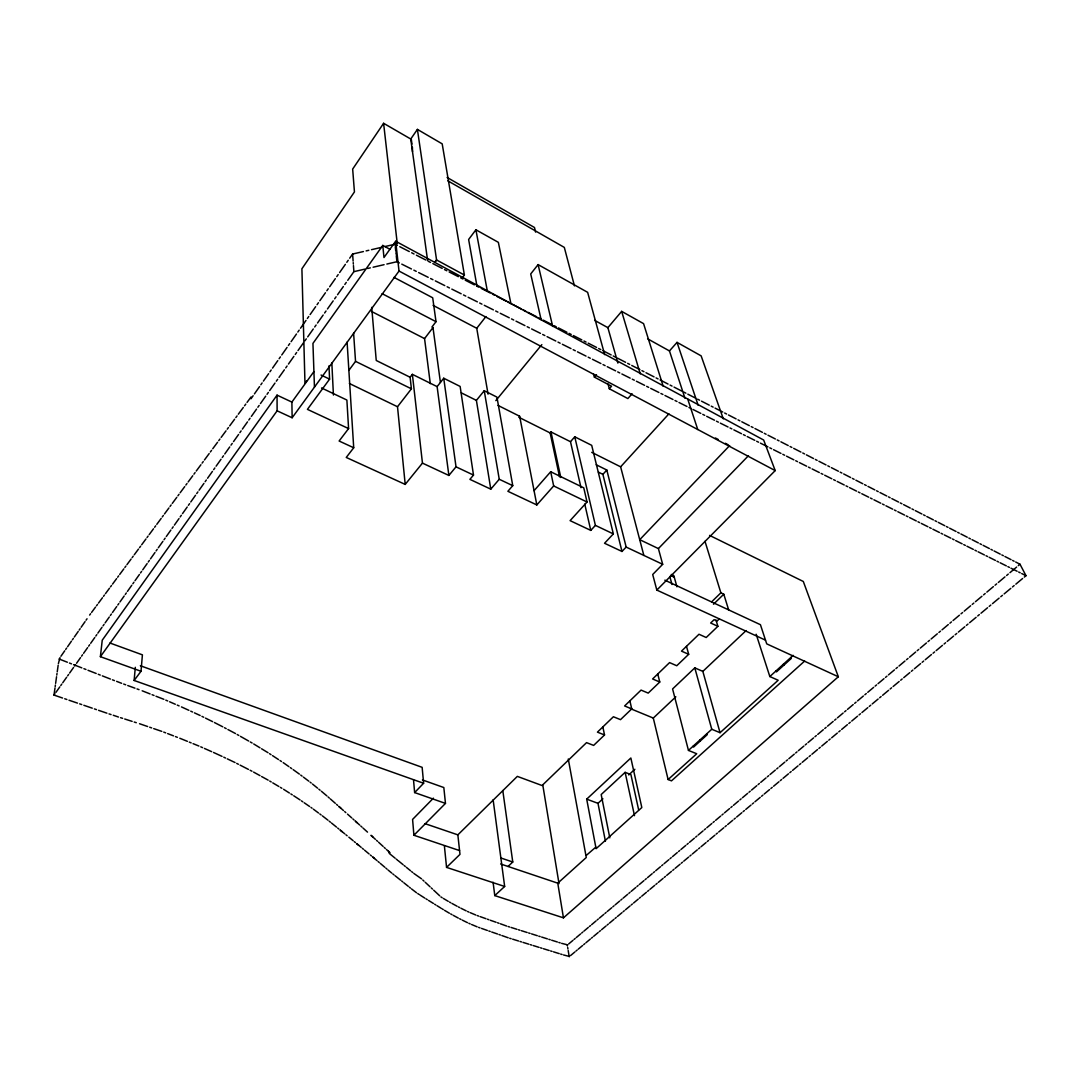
<?xml version="1.0" encoding="UTF-8"?>
<svg xmlns="http://www.w3.org/2000/svg" width="1080" height="1080" viewBox="0 0 1080 1080"><rect width="100%" height="100%" fill="white"/><g stroke="black" fill="none" stroke-linecap="round" stroke-linejoin="round"><path stroke-width="1.5" d="M422.415 779.922L443.826 787.536L445.473 803.399L414.626 792.572L423.617 783.27L134.136 680.468L141.008 671.261L142.411 654.845L109.958 643.019M134.136 680.468L135.297 667.319M141.008 671.261L100.386 656.681L102.236 640.211L277.047 395.145L291.884 402.084L292.14 417.757L277.115 410.819L277.047 395.145M62.586 698.031L54 695.088L54.986 688.028M55.175 686.691L55.404 685.031M55.634 683.357L56.552 676.742M56.781 675.095L57.011 673.448M57.24 671.814L58.158 665.28M58.374 663.66L59.981 657.625M427.599 260.415L410.751 139.01L383.603 123.296L352.661 169.088L354.443 191.916L301.901 268.785L304.965 383.157L306.639 380.849M410.751 139.01L417.407 129.398L442.193 143.856L464.387 275.022L462.47 277.547M60.926 656.262L64.719 650.808M65.678 649.445L66.636 648.068M67.595 646.704L71.428 641.183M72.401 639.806L73.359 638.415M74.331 637.025L78.219 631.449M79.191 630.058L80.163 628.655M81.135 627.25L85.064 621.621M86.049 620.204L87.035 618.786M253.138 395.726L251.019 398.75L251.046 397.008L247.05 402.408M254.421 393.917L259.551 386.613M260.834 384.777L262.116 382.941M263.412 381.092L268.61 373.707M269.906 371.844L271.215 369.981M272.525 368.118L277.776 360.639M279.099 358.749L280.422 356.873M281.745 354.983L287.064 347.396M288.401 345.492L289.737 343.589M291.087 341.685L296.474 334.004M297.824 332.073L299.187 330.143M300.537 328.199L306.005 320.423M307.368 318.478L308.745 316.521M310.122 314.564L315.657 306.68M317.034 304.709L318.425 302.724M319.829 300.74L325.431 292.761M326.835 290.75L328.239 288.752M329.656 286.74L335.327 278.654M336.757 276.629L338.175 274.59M339.606 272.551L345.357 264.371M346.802 262.305L348.246 260.253M349.69 258.188L352.607 254.043L363.406 251.546M54 695.088L54.959 693.738M55.931 692.375L59.805 686.894M60.777 685.517L61.749 684.139M62.735 682.763L66.65 677.241M67.635 675.851L68.621 674.46M69.606 673.056L73.562 667.467M74.561 666.063L75.559 664.659M76.559 663.255L80.555 657.599M81.567 656.181L82.566 654.75M83.579 653.332L87.629 647.609M88.641 646.178L89.667 644.733M90.68 643.302L94.784 637.511M95.809 636.066L96.836 634.608M97.862 633.15L102.006 627.305M103.046 625.846L104.085 624.375M105.125 622.904L109.309 616.99M110.363 615.506L111.416 614.02M112.469 612.522L116.708 606.542M117.774 605.043L118.841 603.545M119.907 602.033L124.186 595.985M125.267 594.473L126.333 592.947M127.413 591.435L131.747 585.306M132.84 583.781L133.92 582.242M135.014 580.702L139.401 574.506M140.494 572.954L141.602 571.401M142.709 569.849L147.137 563.585M148.244 562.019L149.364 560.439M150.484 558.86L154.967 552.528M156.087 550.935L157.221 549.342M158.342 547.749L162.891 541.35M164.025 539.744L165.159 538.124M166.306 536.517L170.897 530.037M172.058 528.404L173.205 526.77M174.366 525.137L179.01 518.589M180.171 516.942L181.346 515.282M182.507 513.635L187.218 506.993M188.393 505.332L189.581 503.658M190.755 501.984L195.521 495.275M196.709 493.587L197.91 491.9M199.098 490.212L203.918 483.408M205.132 481.707L206.334 479.993M207.549 478.278L212.423 471.393M213.651 469.665L214.88 467.937M216.095 466.209L221.036 459.243M222.278 457.488L223.519 455.746M224.762 453.992L229.743 446.931M230.999 445.163L232.254 443.394M233.523 441.612L238.572 434.484M239.841 432.689L241.11 430.893M242.393 429.098L247.509 421.862M248.792 420.053L250.074 418.23M251.37 416.408L256.554 409.09M257.85 407.255L259.16 405.419M260.456 403.569L265.707 396.158M267.03 394.308L268.34 392.432M269.663 390.569L274.982 383.062M276.318 381.186L277.654 379.296M278.991 377.406L284.378 369.806M285.728 367.902L287.078 365.985M288.441 364.068L293.882 356.373M295.259 354.443L296.622 352.499M297.999 350.568L303.521 342.765M304.911 340.808L306.301 338.85M307.692 336.879L313.281 328.982M314.685 326.997L316.103 325.013M317.507 323.015L323.176 315.023M324.594 313.011L326.025 311M327.456 308.975L333.194 300.875M334.638 298.836L336.082 296.798M337.527 294.746L343.346 286.538M344.804 284.472L346.275 282.406M347.746 280.328L353.632 272.012M389.894 249.264L382.779 245.444L312.944 343.4L314.456 387.126M765.504 640.157L656.829 590.085L775.197 470.596L763.668 440.033L395.671 241.245L383.981 257.54L382.779 245.444M100.386 656.681L277.115 410.819M291.884 402.084L313.916 371.601M292.14 417.757L399.019 271.053L395.671 241.245M328.968 365.863L329.589 379.148L307.435 409.361L348.584 428.585L339.12 441.018L353.714 447.755L346.248 457.448L405.202 484.407L422.456 463.118L412.371 374.342L437.117 386.627L448.875 475.457L422.456 463.118M89.627 615.074L90.599 613.75M91.584 612.428L95.513 607.109M96.511 605.786L97.497 604.449M98.483 603.099L102.465 597.726M103.464 596.376L104.463 595.026M105.475 593.663L109.499 588.222M110.511 586.859L111.524 585.495M112.536 584.118L116.613 578.61M117.639 577.233L118.665 575.843M119.691 574.452L123.822 568.89M124.848 567.486L125.888 566.082M126.927 564.678L131.112 559.035M132.151 557.618L133.205 556.2M134.258 554.783L138.483 549.072M139.55 547.641L140.616 546.197M141.669 544.765L145.948 538.974M147.029 537.53L148.108 536.072M149.189 534.614L153.508 528.768M154.602 527.297L155.696 525.825M156.789 524.354L161.177 518.427M162.27 516.942L163.377 515.444M164.484 513.958L168.925 507.951M170.033 506.452L171.153 504.94M172.274 503.429L176.769 497.354M177.903 495.828L179.024 494.303M180.157 492.764L184.721 486.621M185.855 485.069L187.002 483.53M188.15 481.977L192.767 475.74M193.928 474.188L195.089 472.608M196.25 471.042L200.921 464.738M202.095 463.144L203.269 461.565M204.444 459.972L209.169 453.573M210.357 451.98L211.545 450.36M212.747 448.754L217.539 442.287M218.741 440.654L219.942 439.02M221.157 437.387L226.004 430.839M227.232 429.192L228.447 427.532M229.675 425.885L234.59 419.243M235.832 417.569L237.074 415.894M238.302 414.221L243.297 407.484M244.539 405.796L245.794 404.096M348.867 370.386L355.536 361.355L353.606 333.207M510.962 303.885L498.353 242.339L475.902 229.784L468.626 239.49L476.928 285.984M393.971 277.371L432.702 297.783L436.01 321.678L431.933 327.011L432.986 327.564L440.424 382.442M430.299 383.656L424.562 338.594L432.986 327.564M405.202 484.407L397.507 406.742L411.413 388.827L410.117 377.257L412.371 374.342M488.065 394.16L476.739 328.279L485.933 316.548M437.117 386.627L443.732 378.23L460.134 386.438L473.499 475.079L469.894 479.358L490.779 489.159L499.244 479.264L484.245 390.717L496.935 397.116L512.757 485.663L507.884 491.292L536.827 504.94L553.662 485.946L550.692 471.744L534.06 490.685M604.665 354.645L587.642 292.329L538.096 264.6L530.712 273.942L541.12 319.666M490.779 489.159L476.401 400.383L484.245 390.717M495.828 400.639L541.85 344.615M448.875 475.457L456.017 466.83L443.732 378.23M498.015 405.419L519.642 416.245L518.805 417.258L550.125 432.932L559.562 476.874M617.882 363.11L607.878 327.659L621.662 311.378L643.572 323.635L663.161 386.221M632.097 393.795L627.871 398.561L609.309 388.76L611.537 386.208L594.392 377.136L596.471 374.72M550.125 432.932L550.976 431.946L570.483 441.707L581 487.688M570.483 441.707L574.763 436.82L591.705 445.338L613.346 533.898L604.543 543.267L621.986 551.462L626.157 547.074L606.812 470.03L596.227 464.778M684.95 398.223L669.465 350.933L677.038 342.374L701.136 355.86L723.289 418.838M621.986 551.462L602.897 474.35L606.812 470.03M550.692 471.744L583.767 487.823L587.034 502.011L570.092 520.641L590.774 530.388L595.404 525.393L574.763 436.82M643.842 555.417L620.622 466.83L668.885 413.856M729.662 445.568L639.725 539.69L658.395 548.586L662.688 564.313L652.698 574.506L656.829 590.085M658.395 548.586L748.467 455.706M433.404 798.161L412.587 819.41L413.91 835.259L459.581 850.595M413.91 835.259L445.473 803.399M493.128 799.794L504.657 886.464L446.553 867.389L459.986 854.361L457.853 834.854L517.333 776.385L542.052 785.525L586.548 742.635L593.636 745.403L604.53 734.967L602.87 727.043M711.72 601.749L720.873 592.839L704.997 541.337M713.489 604.233L723.789 594.216L720.873 592.839M719.375 618.813L717.053 621.04L714.11 619.691L710.654 623.012L717.876 626.319L706.199 637.511L698.99 634.257L681.494 651.132L688.689 654.305L676.755 665.739L669.573 662.607L652.604 678.969L659.772 682.02L648.202 693.104L641.061 690.093L624.605 705.956L631.733 708.899L620.514 719.645L613.4 716.755L597.429 732.146L604.53 734.967M756.162 634.244L769.838 676.539L778.18 680.265L720.05 732.699L702.837 671.382L694.804 667.872L672.584 688.946L688.46 750.411L696.722 753.746L668.115 779.53L671.49 780.854L804.668 661.041M668.115 779.53L653.292 718.065L675.837 696.816M702.837 671.382L746.132 630.572M508.032 866.457L512.77 862.015L502.794 790.56M586.697 799.146L630.855 757.985L641.817 807.543L596.093 848.691L586.697 799.146L597.996 803.331L605.421 841.253M638.644 809.851L630.923 774.576L625.131 772.349L601.182 794.543L609.795 837.851M709.574 535.396L803.304 581.472L838.323 676.755L563.45 917.838L494.775 895.604L504.657 886.464M597.996 803.331L602.91 798.795M628.722 774.954L634.865 769.271M688.46 750.411L711.761 729.257L694.804 667.872M769.838 676.539L793.166 655.358M595.796 847.152L586.346 855.36M563.45 917.838L557.766 883.17L586.278 857.507L568.283 758.997M561.64 943.34L567.594 944.865M568.674 943.961L572.994 940.329M574.074 939.411L575.168 938.493M576.248 937.589L580.608 933.917M581.702 932.999L582.795 932.067M583.902 931.149L588.289 927.45M589.397 926.519L590.504 925.587M591.611 924.669L596.038 920.929M597.159 919.998L598.266 919.053M599.387 918.122L603.855 914.355M604.976 913.41L606.096 912.465M607.23 911.52L611.739 907.726M612.873 906.768L614.007 905.823M615.141 904.865L619.691 901.044M620.825 900.086L621.972 899.114M623.106 898.155L627.696 894.294M628.857 893.322L630.005 892.35M631.152 891.392L635.783 887.49M636.944 886.518L638.105 885.533M639.279 884.561L643.937 880.632M645.111 879.647L646.286 878.661M647.46 877.676L652.172 873.707M653.346 872.708L654.534 871.722M655.722 870.723L660.474 866.727M661.662 865.728L662.85 864.716M664.052 863.716L668.844 859.68M670.046 858.668L671.247 857.655M672.449 856.643L677.282 852.579M678.496 851.553L679.712 850.541M680.927 849.514L685.8 845.411M687.029 844.371L688.257 843.345M689.486 842.319L694.4 838.175M695.641 837.135L696.87 836.096M698.112 835.056L703.08 830.871M704.322 829.832L705.564 828.779M706.82 827.726L711.828 823.514M713.084 822.461L714.339 821.394M715.608 820.341L720.657 816.089M721.926 815.022L723.195 813.956M724.464 812.876L729.567 808.583M730.85 807.516L732.132 806.436M733.414 805.356L738.558 801.023M739.854 799.929L741.137 798.849M742.433 797.755L747.63 793.382M748.94 792.288L750.236 791.195M751.545 790.088L756.783 785.687M758.106 784.58L759.416 783.473M760.739 782.365L766.03 777.911M767.354 776.79L768.69 775.67M770.013 774.549L775.359 770.053M776.696 768.933L778.046 767.799M779.382 766.678L784.769 762.143M786.132 760.995L787.482 759.861M788.832 758.727L794.273 754.137M795.636 752.99L797.013 751.842M798.377 750.695L803.871 746.077M805.248 744.917L806.625 743.755M808.002 742.595L813.551 737.924M814.941 736.749L816.332 735.588M817.736 734.413L823.325 729.702M824.729 728.514L826.133 727.34M827.55 726.152L833.193 721.4M834.611 720.212L836.028 719.01M837.459 717.822L843.156 713.016M844.587 711.815L846.018 710.6M847.463 709.398L853.214 704.552M854.658 703.337L856.103 702.122M857.561 700.907L863.365 696.006M864.837 694.778L866.295 693.549M867.753 692.321L873.626 687.38M875.097 686.138L876.582 684.895M878.053 683.654L883.98 678.672M885.465 677.417L886.964 676.161M888.449 674.906L894.442 669.87M895.941 668.601L897.453 667.332M898.952 666.077L905 660.987M906.512 659.705L908.037 658.422M909.563 657.153L915.665 652.01M917.203 650.714L918.729 649.431M920.268 648.135L926.438 642.951M927.99 641.642L929.529 640.346M931.082 639.036L937.318 633.798M938.885 632.475L940.451 631.165M942.017 629.843L948.308 624.551M949.887 623.214L951.466 621.891M953.046 620.555L959.404 615.208M960.998 613.859L962.604 612.522M964.197 611.172L970.623 605.772M972.23 604.422L973.85 603.058M975.456 601.695L981.95 596.241M983.57 594.878L985.203 593.5M986.837 592.124L993.398 586.615M995.031 585.225L996.678 583.848M998.339 582.457L1004.954 576.882M1006.614 575.492L1008.275 574.088M1009.949 572.683L1016.631 567.054M1018.318 565.637L1019.992 564.233L1026 575.694L1024.299 577.112M563.504 954.95L569.484 956.462M570.577 955.557L574.925 951.926M576.018 951.008L577.112 950.103M578.219 949.185L582.606 945.527M583.713 944.609L584.807 943.677M585.913 942.759L590.355 939.06M591.462 938.142L592.569 937.211M593.69 936.279L598.158 932.553M599.279 931.622L600.399 930.69M601.519 929.745L606.029 925.992M607.163 925.047L608.297 924.102M609.431 923.157L613.967 919.364M615.114 918.405L616.248 917.46M617.395 916.502L621.986 912.681M623.133 911.723L624.281 910.764M625.428 909.805L630.058 905.945M631.22 904.973L632.381 904.001M633.542 903.042L638.213 899.14M639.374 898.168L640.548 897.197M641.723 896.211L646.434 892.283M647.609 891.297L648.797 890.312M649.971 889.326L654.723 885.371M655.911 884.372L657.099 883.386M658.301 882.387L663.093 878.391M664.295 877.392L665.496 876.393M666.698 875.38L671.531 871.358M672.745 870.345L673.961 869.333M675.162 868.32L680.049 864.257M681.264 863.231L682.493 862.205M683.721 861.192L688.635 857.088M689.864 856.062L691.106 855.023M692.334 853.997L697.302 849.852M698.544 848.812L699.8 847.773M701.042 846.734L706.05 842.562M707.305 841.509L708.561 840.47M709.817 839.417L714.879 835.205M716.135 834.138L717.404 833.085M718.686 832.019L723.776 827.766M725.058 826.7L726.341 825.633M727.623 824.567L732.766 820.274M734.062 819.193L735.345 818.127M736.641 817.047L741.839 812.714M743.135 811.62L744.444 810.54M745.754 809.447L750.991 805.073M752.301 803.979L753.624 802.886M754.934 801.779L760.226 797.378M761.549 796.271L762.885 795.15M764.208 794.043L769.554 789.588M770.89 788.481L772.227 787.361M773.577 786.24L778.964 781.745M780.314 780.624L781.663 779.49M783.014 778.356L788.454 773.82M789.817 772.686L791.195 771.538M792.558 770.404L798.053 765.828M799.429 764.68L800.807 763.52M802.184 762.372L807.732 757.755M809.123 756.594L810.513 755.433M811.904 754.272L817.492 749.601M818.897 748.427L820.314 747.252M821.718 746.077L827.361 741.366M828.779 740.192L830.196 739.004M831.627 737.816L837.324 733.064M838.755 731.875L840.186 730.674M841.617 729.473L847.382 724.68M848.826 723.465L850.271 722.264M851.715 721.062L857.534 716.202M858.991 714.987L860.45 713.772M861.921 712.557L867.793 707.657M869.265 706.428L870.737 705.2M872.208 703.958L878.148 699.016M879.633 697.775L881.118 696.533M882.603 695.291L888.597 690.296M890.096 689.04L891.608 687.785M893.106 686.529L899.154 681.494M900.679 680.225L902.192 678.956M903.717 677.687L909.819 672.597M911.358 671.315L912.884 670.032M914.423 668.75L920.592 663.606M922.145 662.324L923.684 661.028M925.236 659.732L931.473 654.534M933.039 653.238L934.605 651.929M936.171 650.619L942.462 645.368M944.042 644.058L945.621 642.735M947.201 641.412L953.559 636.106M955.152 634.784L956.759 633.447M958.352 632.111L964.778 626.764M966.384 625.414L968.004 624.065M969.611 622.715L976.104 617.315M977.724 615.951L979.358 614.588M980.991 613.224L987.552 607.757M989.199 606.393L990.846 605.016M992.493 603.639L999.108 598.118M1000.769 596.727L1002.442 595.337M1004.103 593.946L1010.799 588.37M1012.473 586.967L1014.161 585.562M1015.848 584.159L1022.598 578.515M366.12 250.911L368.82 250.29M371.52 249.669L382.347 247.158M385.047 246.537L394.983 244.229L397.386 245.457M364.865 269.123L353.889 271.661L353.444 265.586M367.605 268.488L370.346 267.853M373.1 267.219L384.089 264.681M386.843 264.047L396.927 261.725L399.357 262.94M509.693 938.25L511.164 938.709M512.649 939.168L518.562 941.004M520.034 941.463L521.505 941.922M522.976 942.381L528.836 944.19M530.307 944.649L531.765 945.095M533.223 945.553L539.042 947.363M540.486 947.808L541.944 948.254M543.389 948.713L549.167 950.495M550.611 950.94L552.042 951.386M553.487 951.831L559.224 953.613M560.655 954.059L562.073 954.504M508.14 926.532L509.612 926.991M511.083 927.45L516.956 929.3M518.427 929.759L519.885 930.217M521.343 930.677L527.175 932.513M528.633 932.958L530.077 933.417M531.536 933.876L537.313 935.699M538.758 936.144L540.202 936.603M541.647 937.049L547.385 938.858M548.816 939.303L550.246 939.762M551.678 940.208L557.375 941.99M558.806 942.449L560.223 942.894M120.542 717.687L122.634 718.349M124.727 719.01L132.138 721.373M134.217 722.034L136.296 722.696M500.661 863.987L557.766 883.17M500.958 858.02L512.77 862.015M425.075 823.676L457.853 834.854M149.675 727.232L151.7 727.92M153.711 728.609L161.784 731.376M64.719 698.76L66.866 699.489M68.999 700.218L77.504 703.121M79.623 703.85L81.743 704.578M83.849 705.294L92.272 708.17M94.379 708.899L96.471 709.614M98.564 710.329L106.92 713.178M108.999 713.894L111.078 714.596M113.265 715.257L118.449 717.026M491.711 932.013L497.556 934.011M139.523 723.722L147.65 726.529M490.266 920.241L496.071 922.253M481.505 928.395L487.35 930.461M488.795 930.974L490.252 931.487M480.114 916.61L485.933 918.675M487.377 919.188L488.822 919.701M498.987 934.511L500.432 935.024M501.863 935.537L508.208 937.791M140.346 665.739L422.145 767.34L423.617 783.27M497.502 922.752L498.933 923.265M500.364 923.778L506.669 926.06M478.589 927.356L480.033 927.882M123.674 684.058L125.712 684.801M127.751 685.543L134.973 688.176M136.998 688.918L139.023 689.648M477.225 915.557L478.67 916.083M163.742 732.118L165.699 732.861M167.656 733.604L173.502 735.845M175.446 736.587L177.376 737.329M152.064 694.697L154.035 695.48M156.006 696.249L163.877 699.314M116.6 681.345L121.635 683.316M59.035 658.989L67.365 662.229M69.431 663.039L71.51 663.849M73.575 664.659L81.837 667.872M83.889 668.682L85.955 669.479M88.007 670.288L96.188 673.475M98.226 674.271L100.264 675.068M102.303 675.864L110.43 679.037M112.442 679.82L114.467 680.616M142.169 690.795L150.093 693.927M179.793 738.248L187.38 741.339M189.27 742.109L191.16 742.878M193.05 743.648L198.909 746.037M630.504 708.683L653.292 718.065M711.761 729.257L720.05 732.699M471.569 924.494L477.131 926.829M470.245 912.681L475.781 915.017M165.794 700.137L167.697 700.961M169.601 701.784L175.311 704.255M177.215 705.078L179.105 705.888M200.745 746.834L202.581 747.644M204.404 748.44L211.68 751.653M213.503 752.45L222.021 756.365M468.828 923.292L470.192 923.9M467.519 911.466L468.882 912.087M181.454 706.914L188.879 710.316M190.728 711.167L192.564 712.004M194.413 712.854L200.151 715.487M838.323 676.755L766.719 643.856L760.428 624.699L664.848 580.163M671.369 574.452L673.826 575.6L676.957 586.832M670.599 575.505L674.285 577.233M456.017 466.83L473.499 475.079M626.157 547.074L662.688 564.313M499.244 479.264L512.757 485.663M595.404 525.393L613.346 533.898M223.776 757.188L225.531 758.025M227.273 758.849L235.035 762.534M321.543 387.963L346.882 400.046L348.584 428.585M553.662 485.946L587.034 502.011M321.044 375.03L329.589 379.148M349.38 383.495L397.507 406.742M355.536 361.355L411.413 388.827M462.2 920.079L467.464 922.671M201.947 716.364L203.728 717.255M205.511 718.133L212.638 721.643M214.407 722.52L222.763 726.8M410.117 377.257L376.245 360.477L371.709 307.341M598.374 472.108L602.897 474.35M460.931 908.24L466.169 910.845M401.787 264.141L411.44 268.974M413.856 270.162L416.245 271.363M418.649 272.565L428.193 277.331M430.583 278.519L432.959 279.707M435.321 280.881L444.771 285.593M447.12 286.767L449.469 287.942M451.818 289.116L461.16 293.774M463.482 294.935L465.804 296.096M468.126 297.257L477.36 301.86M479.669 303.021L481.964 304.155M484.259 305.303L493.398 309.865M495.666 311L497.948 312.134M500.216 313.268L509.247 317.776M511.502 318.911L513.756 320.031M515.997 321.151L524.934 325.607M527.162 326.727L529.389 327.834M531.603 328.941L540.459 333.356M542.66 334.463L544.86 335.556M547.061 336.65L555.808 341.024M557.995 342.103L560.169 343.197M562.343 344.277L570.996 348.597M573.156 349.677L575.316 350.757M577.463 351.824L586.035 356.103M588.168 357.17L590.301 358.236M592.421 359.289L600.899 363.528M603.018 364.581L605.124 365.634M607.23 366.687L615.627 370.872M617.706 371.912L619.799 372.951M621.878 373.99L630.18 378.135M632.259 379.175L634.325 380.201M636.377 381.226L644.598 385.331M646.65 386.357L648.688 387.382M650.727 388.395L658.868 392.459M660.893 393.471L662.918 394.47M664.943 395.483L672.989 399.506M674.987 400.505L676.998 401.504M678.996 402.502L686.961 406.471M688.946 407.471L690.93 408.456M692.914 409.442L700.799 413.384M702.77 414.369L704.727 415.341M706.685 416.327L714.501 420.214M716.445 421.187L718.389 422.159M720.32 423.131L728.055 426.992M729.986 427.95L731.903 428.909M733.82 429.867L741.488 433.688M743.391 434.632L745.295 435.591M747.198 436.536L754.772 440.316M756.662 441.261L758.552 442.206M760.428 443.138L767.934 446.89M769.797 447.822L771.674 448.754M773.537 449.685L780.962 453.398M782.811 454.315L784.661 455.233M786.51 456.165L793.867 459.837M795.703 460.742L797.526 461.66M799.362 462.577L806.639 466.209M808.461 467.114L810.27 468.018M812.079 468.923L819.302 472.527M821.097 473.418L822.893 474.323M824.688 475.214L831.83 478.777M833.612 479.669L835.394 480.56M837.162 481.437L844.25 484.974M846.005 485.851L847.773 486.729M849.528 487.607L856.535 491.117M858.289 491.981L860.031 492.858M861.773 493.722L868.712 497.192M870.453 498.056L872.181 498.92M873.896 499.77L880.78 503.213M882.495 504.063L884.21 504.913M885.911 505.777L892.728 509.18M894.429 510.017L896.116 510.867M897.817 511.718L904.567 515.079M906.241 515.916L907.929 516.753M909.603 517.59L916.286 520.938M917.96 521.762L919.62 522.599M921.28 523.422L927.909 526.73M929.556 527.553L931.216 528.376M932.864 529.2L939.425 532.481M941.058 533.29L942.692 534.114M944.325 534.924L950.832 538.164M952.452 538.974L954.072 539.784M955.678 540.594L962.132 543.807M963.738 544.617L965.345 545.413M966.938 546.21L973.323 549.396M974.916 550.192L976.509 550.989M978.089 551.786L984.42 554.945M986 555.727L987.579 556.511M989.145 557.293L995.423 560.426M996.989 561.208L998.541 561.992M1000.107 562.761L1006.317 565.866M1007.87 566.636L1009.409 567.405M1010.961 568.188L1017.117 571.253M1018.656 572.022L1020.182 572.792M1021.721 573.548L1026 575.694M461.322 392.863L476.401 400.383M591.745 452.358L620.622 466.83M399.776 246.685L409.293 251.559M411.669 252.774L414.032 253.989M416.394 255.191L425.817 260.024M428.166 261.225L430.515 262.426M432.851 263.615L442.179 268.394M444.501 269.582L446.81 270.769M449.132 271.957L458.352 276.669M460.647 277.844L462.942 279.018M465.237 280.193L474.363 284.863M476.631 286.038L478.899 287.199M481.167 288.36L490.199 292.977M492.44 294.125L494.694 295.286M496.935 296.433L505.872 300.996M508.1 302.144L510.314 303.278M512.541 304.412L521.384 308.947M523.584 310.068L525.785 311.202M527.985 312.322L536.733 316.805M538.907 317.925L541.094 319.032M543.267 320.139L551.921 324.581M554.081 325.688L556.24 326.795M558.387 327.888L566.96 332.276M569.093 333.369L571.226 334.463M573.359 335.556L581.85 339.903M583.956 340.983L586.076 342.063M588.182 343.143L596.579 347.45M598.671 348.516L600.764 349.582M602.843 350.649L611.159 354.915M613.238 355.968L615.303 357.035M617.369 358.088L625.604 362.3M627.656 363.353L629.694 364.406M631.746 365.445L639.9 369.617M641.925 370.656L643.95 371.695M645.975 372.735L654.048 376.866M656.06 377.892L658.071 378.918M660.069 379.944L668.061 384.048M670.059 385.061L672.043 386.073M674.028 387.099L681.939 391.149M683.91 392.148L685.881 393.161M687.839 394.173L695.682 398.183M697.626 399.182L699.584 400.181M701.528 401.18L709.277 405.149M711.221 406.134L713.151 407.12M715.068 408.105L722.763 412.047M724.667 413.019L726.584 414.005M728.487 414.976L736.101 418.878M737.991 419.85L739.895 420.822M741.785 421.781L749.317 425.642M751.194 426.6L753.071 427.558M754.947 428.517L762.413 432.351M764.262 433.296L766.125 434.255M767.975 435.2L775.373 438.98M777.222 439.925L779.058 440.87M780.894 441.815L788.211 445.554M790.047 446.499L791.87 447.431M793.678 448.362L800.942 452.075M802.751 452.993L804.546 453.924M806.355 454.842L813.537 458.527M815.333 459.445L817.128 460.364M818.91 461.268L826.025 464.913M827.807 465.831L829.575 466.736M831.343 467.64L838.404 471.245M840.159 472.149L841.914 473.054M843.669 473.945L850.649 477.522M852.39 478.413L854.132 479.304M855.873 480.195L862.799 483.745M864.527 484.623L866.241 485.514M867.969 486.392L874.827 489.901M876.542 490.779L878.242 491.657M879.957 492.521L886.748 496.004M888.449 496.868L890.136 497.745M891.824 498.609L898.56 502.052M900.248 502.916L901.922 503.766M903.596 504.63L910.264 508.046M911.939 508.896L913.599 509.747M915.26 510.597L921.875 513.986M923.522 514.836L925.168 515.673M926.816 516.524L933.377 519.871M935.01 520.708L936.644 521.546M938.264 522.383L944.771 525.704M946.39 526.54L948.011 527.364M949.617 528.188L956.057 531.495M957.663 532.319L959.27 533.129M960.876 533.952L967.262 537.219M968.841 538.043L970.434 538.852M972.027 539.663L978.359 542.903M979.925 543.713L981.504 544.523M983.084 545.319L989.348 548.532M990.913 549.342L992.48 550.139M994.032 550.935L1000.255 554.121M1001.808 554.918L1003.361 555.701M1004.9 556.497L1011.069 559.656M1012.608 560.439L1014.134 561.222M1015.673 562.005L1019.992 564.233M371.439 311.418L424.562 338.594M236.709 763.398L238.397 764.262M240.084 765.126L248.441 769.405M250.115 770.256L251.978 771.215M382.104 293.666L436.01 321.678M433.08 305.37L476.739 328.279M459.621 918.742L460.904 919.418M224.478 727.717L226.193 728.622M227.907 729.527L235.494 733.55M715.405 437.994L718.254 439.506M725.382 443.286L728.231 444.812M399.019 271.053L775.197 470.596M458.365 906.903L459.635 907.578M453.209 915.327L458.312 918.081M464.387 275.022L436.563 259.969L434.66 262.521L436.563 259.956L417.407 129.398M451.994 903.461L457.07 906.228M594.648 320.369L607.878 327.659M253.584 772.092L260.01 775.629M261.603 776.52L268.164 780.138M647.663 338.837L669.465 350.933M450.684 913.923L451.953 914.625M449.496 902.057L450.752 902.759M237.154 734.495L238.802 735.426M240.449 736.371L248.657 741.029M250.29 741.96L252.126 743M447.093 177.458L534.492 227.502L535.613 232.119M447.863 180.846L564.313 247.401L574.452 285.876M412.519 151.673L412.412 147.231M444.488 910.305L449.415 913.221M269.703 781.043L271.228 781.947M272.754 782.865L278.856 786.483M280.368 787.374L281.88 788.279M443.327 898.425L448.227 901.341M253.706 743.958L259.997 747.805M261.562 748.764L268.016 752.692M442.058 908.82L443.273 909.563M426.046 898.871L427.275 899.64M428.504 900.396L433.404 903.447M434.619 904.203L435.834 904.959M437.049 905.715L441.045 908.199M440.91 896.927L442.112 897.669M419.931 894.996L424.818 898.115M283.581 789.291L289.386 793.004M290.844 793.922L292.288 794.853M293.719 795.771L300.051 799.902M269.514 753.678L271.026 754.663M272.525 755.636L278.519 759.564M280.004 760.536L281.502 761.508M416.556 892.782L411.494 888.894M417.771 893.578L418.973 894.375M413.829 873.423L421.565 878.864M301.428 800.861L302.791 801.805M304.169 802.751L309.623 806.504M310.986 807.449L312.053 808.178M283.163 762.601L288.873 766.611M290.304 767.61L291.722 768.609M293.139 769.608L299.363 774.077M313.349 809.15L318.519 812.997M319.815 813.956L321.098 814.914M322.38 815.859L327.969 820.192M300.726 775.089L302.076 776.115M303.426 777.128L308.799 781.178M310.135 782.19L311.189 782.987M391.757 873.072L388.044 869.994M392.863 873.963L393.971 874.841M395.077 875.732L400.599 880.16M401.693 881.037L402.786 881.915M403.88 882.792L408.24 886.288M409.334 887.166L410.413 888.03M329.184 821.178L330.399 822.15M331.439 822.987L336.501 827.091M312.471 784.026L317.574 788.157M318.843 789.197L320.112 790.223M321.381 791.249L326.889 795.906M395.118 858.182L389.367 853.497L388.517 851.27M396.212 859.073L397.305 859.964M398.034 860.544L403.096 864.675M404.177 865.553L405.257 866.43M406.337 867.308L410.63 870.817M411.696 871.682L412.763 872.546M337.689 828.063L338.877 829.022M342.117 831.654L340.065 829.993L344.79 833.841M345.964 834.813L347.139 835.772M348.827 837.149L353.147 840.699M354.294 841.658L355.442 842.603M358.574 845.195L356.603 843.561L361.166 847.341M362.3 848.286L363.433 849.231M364.5 850.122L369.063 853.929M370.359 855.023L371.48 855.954M374.49 858.492L372.587 856.886L377.001 860.612M378.095 861.543L379.202 862.475M380.228 863.339L384.818 867.24M385.898 868.158L386.978 869.076M390.015 852.714L386.343 849.407M328.091 796.946L329.279 797.999M330.305 798.903L335.313 803.304M336.488 804.343L337.662 805.383M340.848 808.191L338.837 806.409L343.494 810.553M344.669 811.58L345.816 812.619M347.49 814.104L351.756 817.911M352.904 818.937L354.038 819.963M357.129 822.731L355.171 820.976L359.694 825.053M360.815 826.065L361.949 827.077M363.002 828.036L367.511 832.127M372.897 837.041L371.007 835.312L375.381 839.309M376.475 840.308L377.555 841.307M378.581 842.252L383.13 846.437M384.21 847.436L385.276 848.421M422.78 879.998L423.995 881.132M425.21 882.265L430.056 886.802M431.271 887.922L432.486 889.056M433.688 890.177L439.709 895.806M790.871 657.45L791.222 658.49L776.452 671.895L776.101 670.842M677.038 342.374L698.153 405.257M783.459 664.173L783.81 665.213M687.704 398.993L697.748 429.516M723.789 594.216L728.649 609.889M716 620.042L717.876 626.319M621.662 311.378L640.251 373.856M669.803 576.531L672.017 584.523M686.515 646.421L688.689 654.305M706.833 733.725L707.116 734.778L693.562 747.077L693.293 746.01M608.013 383.927L609.309 388.76M700.029 739.895L700.312 740.948M593.555 373.923L594.392 377.136M657.788 674.123L659.772 682.02M538.096 264.6L552.69 326.43M629.924 700.974L631.733 708.899M584.766 504.117L590.774 530.388M625.131 772.349L634.487 815.657M550.976 431.946L560.79 477.495M519.642 416.245L536.827 504.94M475.902 229.784L487.323 290.966M542.727 784.661L559.008 883.643M567.297 945.108L567.432 945.932M567.688 947.457L567.932 948.996M568.188 950.535L569.201 956.705M411.305 139.32L411.966 144.072M493.088 882.239L494.775 895.604M383.603 123.296L397.278 243.797M394.983 244.229L395.105 245.309M395.267 246.78L395.766 251.222M395.928 252.707L396.09 254.205M396.265 255.704L396.927 261.725M444.366 845.708L446.553 867.389M413.519 779.841L414.626 792.572M352.607 254.043L352.688 255.123M352.755 256.014L353.12 261.077M353.228 262.575L353.336 264.087M347.099 342.131L353.714 447.755M331.844 363.029L333.423 395.05"/></g></svg>
